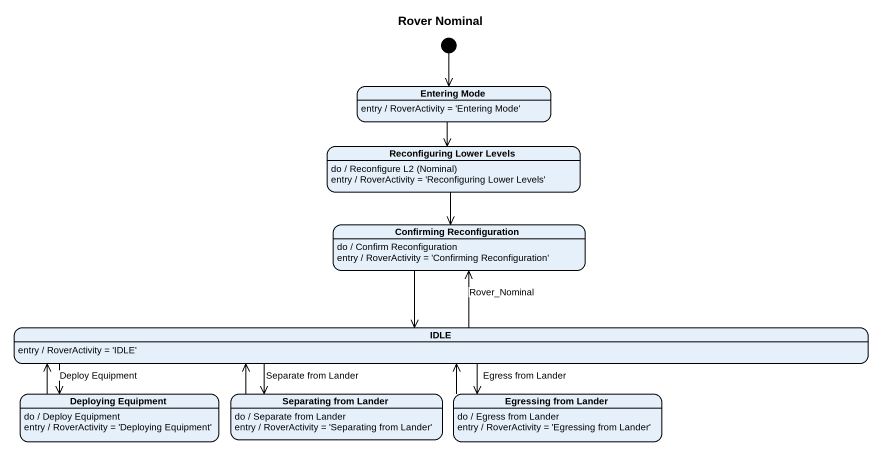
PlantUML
@startuml
title Rover Nominal
hide empty description
state "Entering Mode" as Entering_Mode
Entering_Mode : entry / RoverActivity = 'Entering Mode'
state "Reconfiguring Lower Levels" as Reconfiguring_Lower_Levels
Reconfiguring_Lower_Levels : do / Reconfigure L2 (Nominal)
Reconfiguring_Lower_Levels : entry / RoverActivity = 'Reconfiguring Lower Levels'
state "Confirming Reconfiguration" as Confirming_Reconfiguration
Confirming_Reconfiguration : do / Confirm Reconfiguration
Confirming_Reconfiguration : entry / RoverActivity = 'Confirming Reconfiguration'
state IDLE
IDLE : entry / RoverActivity = 'IDLE'
state "Deploying Equipment" as Deploying_Equipment
Deploying_Equipment : do / Deploy Equipment
Deploying_Equipment : entry / RoverActivity = 'Deploying Equipment'
state "Separating from Lander" as Separating_from_Lander
Separating_from_Lander : do / Separate from Lander
Separating_from_Lander : entry / RoverActivity = 'Separating from Lander'
state "Egressing from Lander" as Egressing_from_Lander
Egressing_from_Lander : do / Egress from Lander
Egressing_from_Lander : entry / RoverActivity = 'Egressing from Lander'
[*] --> Entering_Mode
Entering_Mode --> Reconfiguring_Lower_Levels
Reconfiguring_Lower_Levels --> Confirming_Reconfiguration
Confirming_Reconfiguration --> IDLE
IDLE -up-> Confirming_Reconfiguration : Rover_Nominal
IDLE -left-> Deploying_Equipment : Deploy Equipment
IDLE --> Separating_from_Lander : Separate from Lander
IDLE --> Egressing_from_Lander : Egress from Lander
Deploying_Equipment -right-> IDLE
Separating_from_Lander -up-> IDLE
Egressing_from_Lander -up-> IDLE
@enduml
